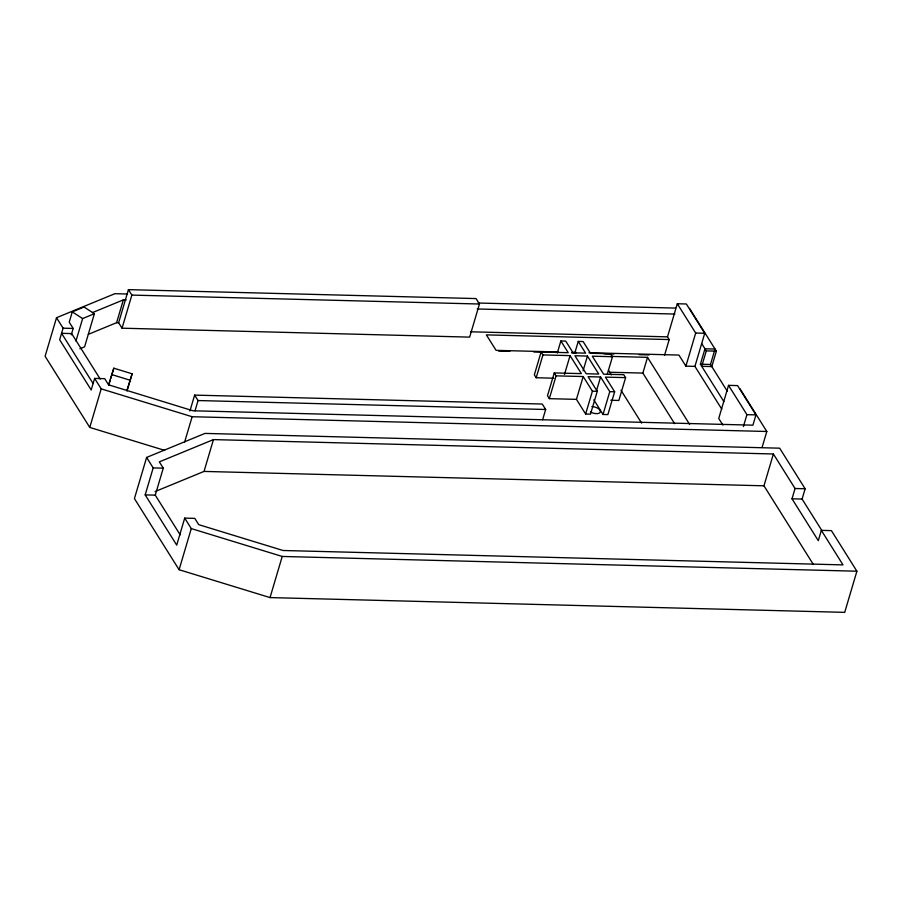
<?xml version="1.0" encoding="UTF-8"?>
<svg xmlns="http://www.w3.org/2000/svg" width="902" height="902" viewBox="0 0 902 902"><rect width="100%" height="100%" fill="white"/><g stroke="black" fill="none" stroke-linecap="round" stroke-linejoin="round"><path stroke-width="1.35" d="M127.565 294.018L114.892 293.691L56.522 317.718L45.1 356.279L89.76 427.424L164.66 450.38M56.522 317.718L63.095 328.181L59.667 339.75L91.192 389.968L94.62 378.4L104.7 378.66L108.578 384.827L192.983 410.782L752.922 425.169L755.966 414.886L737.577 385.594L728.534 385.357L718.736 418.46L722.908 425.113M79.883 348.758L84.596 346.819L94.394 313.716L84.044 307.03L72.273 311.878L69.228 322.161L73.175 328.441L71.269 334.868M75.96 341.069L82.634 318.564L94.394 313.716M88.362 334.326L116.606 322.69L123.36 299.881L126.179 299.949M118.624 322.747L128.434 289.643L476.042 298.573L479.458 304.019L469.649 337.123L122.041 328.193L118.624 322.747L116.606 322.69M89.76 427.424L101.193 388.863L94.62 378.4M122.041 328.193L131.85 295.089L128.434 289.643M108.578 384.827L113.81 368.185L132.132 373.823L127.035 391.04M108.77 385.188L110.36 379.821M110.766 378.468L113.81 368.185M126.9 390.465L132.132 373.823M821.88 530.579L802.092 499.054L805.136 488.771L779.655 448.181L204.98 433.411L146.62 457.438L134.432 498.58L179.092 569.726L270.036 597.586L844.712 612.357L856.9 571.214L831.418 530.624L821.339 530.365L818.283 540.648L792.012 498.795L795.057 488.512L773.386 453.988L213.458 439.601L159.327 461.88L163.262 468.161L155.268 495.153L180.197 534.863M821.339 530.365L843.009 564.889L283.081 550.502L198.733 524.66L194.787 518.379L184.707 518.12L176.713 545.112L145.188 494.894L153.182 467.901L146.62 457.438M189.927 410.996L194.64 395.11L542.249 404.04L545.665 409.485L542.621 419.768M184.651 441.991L192.137 416.724L766.813 431.494L762.077 447.46M195.012 410.838L198.057 400.544L194.64 395.11M155.054 491.579L204.032 471.419L213.458 439.601M179.092 569.726L191.28 528.583L184.707 518.12M270.036 597.586L282.225 556.455L856.9 571.214M607.305 374.161L612.469 356.707L610.631 353.776L590.472 353.257L583.109 341.542L578.25 341.418L585.601 353.133L573.086 352.817L565.734 341.103L560.864 340.967L568.226 352.693L541.11 351.994L534.345 374.815L536.194 377.746L553.817 378.197M536.194 377.746L542.948 354.926L541.11 351.994M557.289 353.054L560.864 340.967M542.948 354.926L570.064 355.625L581.362 373.62L554.245 372.921L547.491 395.741L549.329 398.661L576.434 399.36L585.635 414.007L590.506 414.131L597.259 391.321L588.07 376.675L600.574 376.991L609.775 391.637L603.021 414.458L607.88 414.582L614.645 391.761L605.445 377.115L625.605 377.634L618.851 400.454L610.778 400.24M549.329 398.661L556.083 375.852L554.245 372.921M564.494 374.409L570.064 355.625M574.664 353.494L578.25 341.418M583.064 370.835L587.439 356.065L574.924 355.749L586.221 373.744L598.736 374.059L587.439 356.065M576.434 399.36L583.199 376.54L556.083 375.852M585.635 414.007L592.4 391.197L583.199 376.54M596.605 390.419L600.574 376.991M674.617 423.658L642.867 373.09L647.523 357.339L610.519 356.391M664.537 355.32L669.205 339.569L667.503 336.852L677.301 303.748L686.343 303.985L704.733 333.278L694.923 366.381L721.792 409.181M694.923 366.381L685.892 366.144L695.69 333.041L677.301 303.748M723.878 401.627L700.403 364.216L704.969 348.792L715.049 349.051L710.483 364.476L727.316 391.288M701.688 343.561L706.289 350.889L701.711 366.313L711.791 366.573L716.368 351.149L689.568 308.461M743.395 426.567L746.924 414.649L728.534 385.357M813.367 564.505L763.96 485.806L773.386 453.988M92.432 312.611L123.36 299.881M478.285 303.027L675.485 308.089M131.85 295.089L479.458 304.019M477.214 308.969L674.854 314.054M695.69 333.041L704.733 333.278M470.461 331.789L667.503 336.852M669.205 339.569L486.358 334.879L496.089 350.359L557.966 351.949M63.095 328.181L73.175 328.441M706.289 350.889L716.368 351.149M572.037 352.31L576.254 352.423M588.916 352.738L678.924 355.061L685.892 366.144M498.58 351.058L509.833 351.34M533.736 351.96L544.988 352.242M571.71 352.93L575.938 353.043M604.058 353.764L613.912 354.024M639.225 354.666L649.068 354.926M612.469 356.707L592.31 356.189L603.607 374.183L623.767 374.702L625.605 377.634M700.403 364.216L710.483 364.476M609.966 372.244L642.867 373.09M592.4 391.197L597.259 391.321M609.775 391.637L614.645 391.761M198.057 400.544L545.665 409.485M746.924 414.649L755.966 414.886M153.182 467.901L163.262 468.161M204.032 471.419L763.96 485.806M795.057 488.512L805.136 488.771M792.012 498.795L802.092 499.054M145.188 494.894L155.268 495.153M111.622 374.544L129.944 380.182M101.193 388.863L192.137 416.724M191.28 528.583L282.225 556.455M72.273 311.878L82.634 318.564M740.012 388.807L766.813 431.494M647.523 357.339L689.613 424.38M608.422 370.215L611.376 374.928M620.971 390.216L641.649 423.151M593.82 399.812L603.021 414.458M100.246 379.133L71.653 333.582L61.573 333.323L93.098 383.542M591.904 406.554A6.517 3.168 16.5 0 1 600.394 411.932A6.517 3.168 16.5 0 1 590.404 411.932"/></g></svg>
